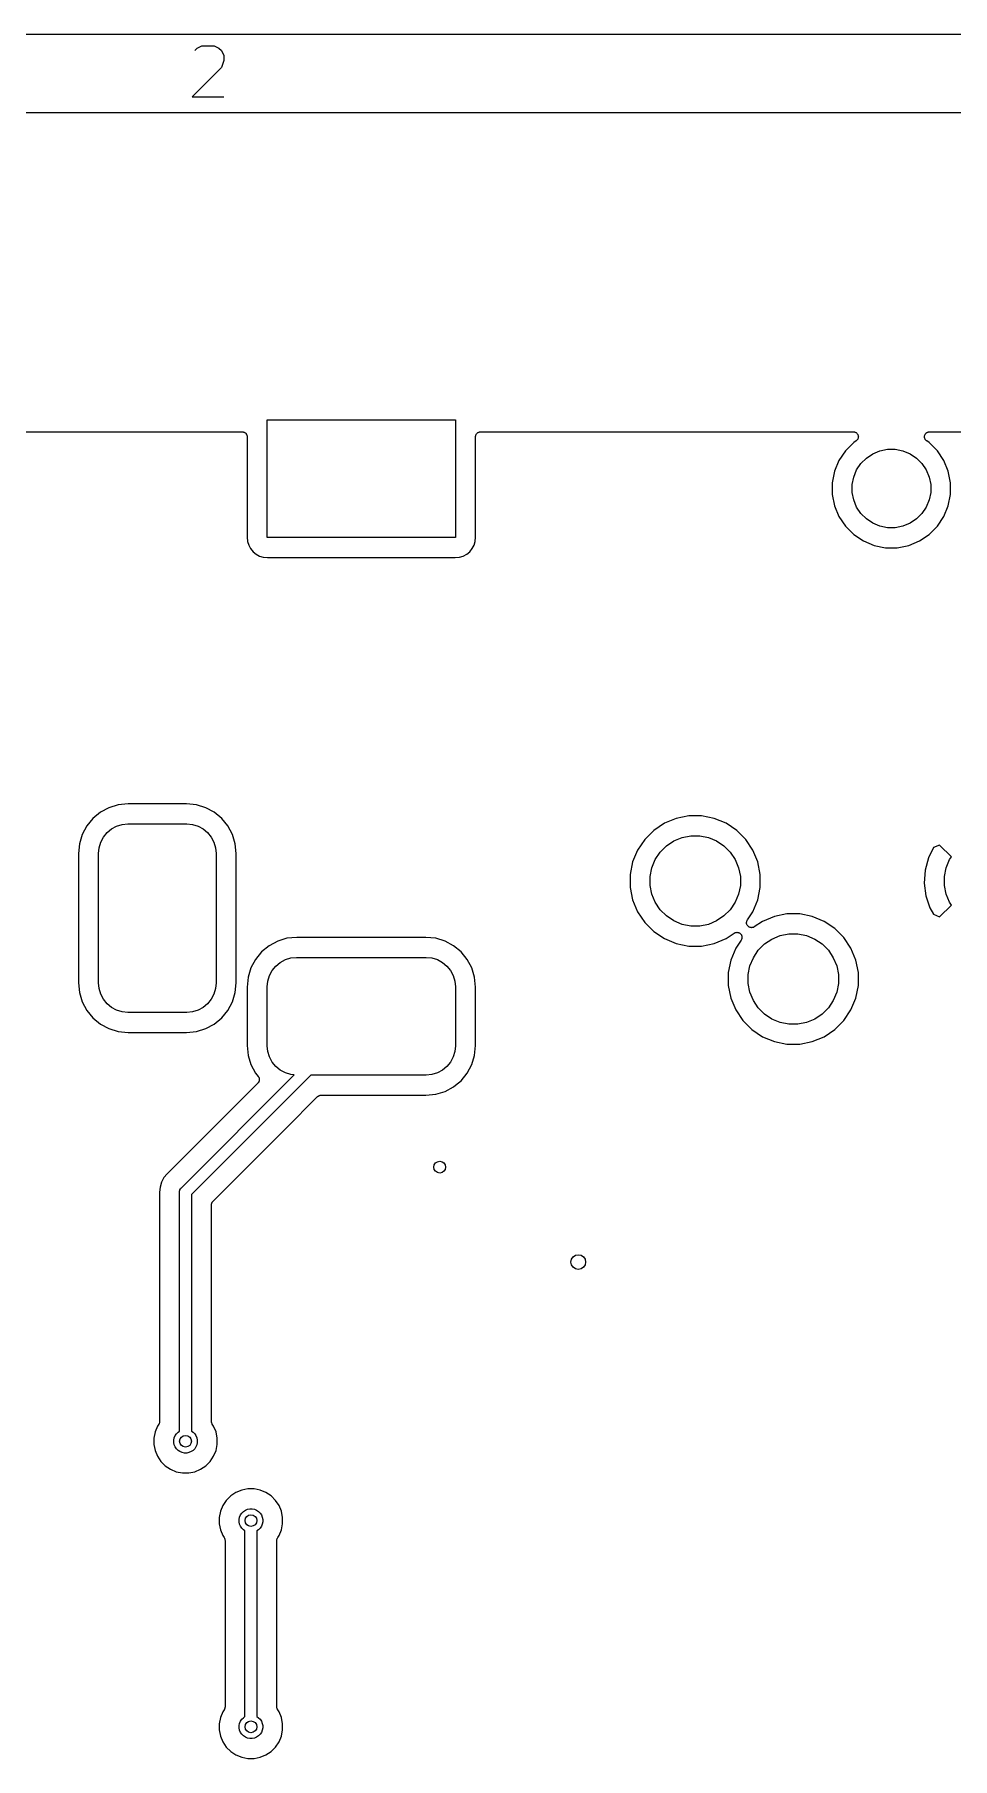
# Model space of a CAD drawing. Extents: x -66 to 211, y -177 to 13.
# Drawn here: x 5.67 to 29.07, y -30.87 to 13.06 of the extents above; entities that cross this region are included whole.
import ezdxf

# ---------------------------------------------------------------- set-up
doc = ezdxf.new("R2010")
doc.units = 0
doc.layers.add('BLACK', color=7, linetype='CONTINUOUS')

msp = doc.modelspace()

# ---------------------------------------------------------------- linework, layer by layer
at = {"layer": 'BLACK', "linetype": 'CONTINUOUS'}
for p, q in [((211.435, 13.0581), (-65.5675, 13.0581)), ((9.81698, 12.7081), (9.94079, 12.77)), ((9.94079, 12.77), (10.2503, 12.77)), ((10.2503, 12.77), (10.3741, 12.7081)), ((9.75508, 12.6462), (9.81698, 12.7081)), ((10.3741, 12.7081), (10.436, 12.6462)), ((10.436, 12.6462), (10.4979, 12.5224)), ((10.4979, 12.3986), (10.436, 12.2129)), ((10.4979, 12.5224), (10.4979, 12.3986)), ((10.436, 12.2129), (9.69317, 11.47)), ((9.69317, 11.47), (10.4979, 11.47)), ((209.435, 11.0581), (-63.5675, 11.0581)), ((11.603, 0.2399), (11.603, 3.2399)), ((11.603, 3.2399), (16.403, 3.2399)), ((16.403, 3.2399), (16.403, 0.2399)), ((3.2131, 2.93375), (10.9649, 2.93375)), ((10.9649, 2.93375), (10.9658, 2.93375)), ((10.9658, 2.93375), (10.9658, 2.93375)), ((10.9658, 2.93375), (10.9659, 2.93375)), ((10.9659, 2.93375), (10.9667, 2.93374)), ((10.9667, 2.93374), (10.9786, 2.9324)), ((10.9786, 2.9324), (10.9905, 2.93116)), ((10.9905, 2.93116), (10.9909, 2.93103)), ((10.9909, 2.93103), (10.9914, 2.93098)), ((10.9914, 2.93098), (11.0027, 2.92736)), ((11.0027, 2.92736), (11.0142, 2.92383)), ((11.0142, 2.92383), (11.0146, 2.92362)), ((11.0146, 2.92362), (11.015, 2.92348)), ((11.015, 2.92348), (11.0254, 2.91773)), ((11.0254, 2.91773), (11.036, 2.91204)), ((11.036, 2.91204), (11.0363, 2.91175)), ((11.0363, 2.91175), (11.0367, 2.91154)), ((11.0367, 2.91154), (11.0458, 2.90387)), ((11.0458, 2.90387), (11.0551, 2.89624)), ((11.0551, 2.89624), (11.0553, 2.89589)), ((11.0553, 2.89589), (11.0557, 2.89561)), ((11.0557, 2.89561), (11.0632, 2.8863)), ((11.0632, 2.8863), (11.0707, 2.87703)), ((11.0707, 2.87703), (11.0709, 2.87664)), ((11.0709, 2.87664), (11.0712, 2.87629)), ((11.0712, 2.87629), (11.0768, 2.8657)), ((11.0768, 2.8657), (11.0824, 2.85515)), ((11.0824, 2.85515), (11.0825, 2.85472)), ((11.0825, 2.85472), (11.0827, 2.85433)), ((11.0827, 2.85433), (11.0861, 2.84289)), ((11.0861, 2.84289), (11.0895, 2.83142)), ((11.0895, 2.83142), (11.0896, 2.83098)), ((11.0896, 2.83098), (11.0897, 2.83055)), ((11.0897, 2.83055), (11.0908, 2.81866)), ((11.0908, 2.81866), (11.0919, 2.80675)), ((11.0919, 2.80675), (11.0919, 0.24614)), ((16.9141, 2.80852), (16.9154, 2.82044)), ((16.9141, 2.80767), (16.9141, 2.80852)), ((16.9141, 2.80764), (16.9141, 2.80767)), ((16.9141, 2.80761), (16.9141, 2.80764)), ((16.9141, 2.80675), (16.9141, 2.80761)), ((16.9141, 0.24614), (16.9141, 2.80675)), ((16.9154, 2.82044), (16.9167, 2.83229)), ((16.9167, 2.83229), (16.9168, 2.83271)), ((16.9168, 2.83271), (16.9169, 2.83316)), ((16.9169, 2.83316), (16.9205, 2.84455)), ((16.9205, 2.84455), (16.924, 2.85597)), ((16.924, 2.85597), (16.9242, 2.85636)), ((16.9242, 2.85636), (16.9244, 2.85678)), ((16.9244, 2.85678), (16.9301, 2.86724)), ((16.9301, 2.86724), (16.9358, 2.87777)), ((16.9358, 2.87777), (16.9361, 2.87811)), ((16.9361, 2.87811), (16.9363, 2.8785)), ((16.9363, 2.8785), (16.944, 2.88764)), ((16.944, 2.88764), (16.9516, 2.89687)), ((16.9516, 2.89687), (16.9519, 2.89715)), ((16.9519, 2.89715), (16.9522, 2.89749)), ((16.9522, 2.89749), (16.9615, 2.90498)), ((16.9615, 2.90498), (16.9708, 2.91253)), ((16.9708, 2.91253), (16.9712, 2.91274)), ((16.9712, 2.91274), (16.9716, 2.91302)), ((16.9716, 2.91302), (16.9821, 2.91856)), ((16.9821, 2.91856), (16.9927, 2.92417)), ((16.9927, 2.92417), (16.9931, 2.9243)), ((16.9931, 2.9243), (16.9935, 2.9245)), ((16.9935, 2.9245), (17.005, 2.92787)), ((17.005, 2.92787), (17.0164, 2.93133)), ((17.0164, 2.93133), (17.0169, 2.93138)), ((17.0169, 2.93138), (17.0173, 2.9315)), ((17.0173, 2.9315), (17.0292, 2.93258)), ((17.0292, 2.93258), (17.0411, 2.93375)), ((17.0411, 2.93375), (26.5408, 2.93375)), ((26.5494, 2.6598), (26.3394, 2.44975)), ((26.5408, 2.93375), (26.5422, 2.93374)), ((26.5422, 2.93374), (26.5422, 2.93374)), ((26.5422, 2.93374), (26.5422, 2.93374)), ((26.5422, 2.93374), (26.5425, 2.93374)), ((26.5425, 2.93374), (26.5551, 2.93233)), ((26.6113, 2.70115), (26.5494, 2.6598)), ((26.5551, 2.93233), (26.5668, 2.93104)), ((26.5668, 2.93104), (26.567, 2.931)), ((26.567, 2.931), (26.5672, 2.93098)), ((26.5672, 2.93098), (26.579, 2.92723)), ((26.579, 2.92723), (26.5905, 2.92361)), ((26.5905, 2.92361), (26.5906, 2.92353)), ((26.5906, 2.92353), (26.5908, 2.92348)), ((26.5908, 2.92348), (26.6016, 2.91755)), ((26.6016, 2.91755), (26.6122, 2.91173)), ((26.6207, 2.70888), (26.6113, 2.70115)), ((26.6122, 2.91173), (26.6124, 2.91162)), ((26.6124, 2.91162), (26.6125, 2.91154)), ((26.6125, 2.91154), (26.6221, 2.90351)), ((26.6303, 2.71664), (26.6207, 2.70888)), ((26.6221, 2.90351), (26.6313, 2.89585)), ((26.6304, 2.71677), (26.6303, 2.71664)), ((26.6305, 2.71687), (26.6304, 2.71677)), ((26.6381, 2.72613), (26.6305, 2.71687)), ((26.6313, 2.89585), (26.6314, 2.89572)), ((26.6314, 2.89572), (26.6315, 2.89561)), ((26.6315, 2.89561), (26.6394, 2.88578)), ((26.646, 2.73574), (26.6381, 2.72613)), ((26.6394, 2.88578), (26.6468, 2.87657)), ((26.6461, 2.73588), (26.646, 2.73574)), ((26.6462, 2.73601), (26.6461, 2.73588)), ((26.6519, 2.7466), (26.6462, 2.73601)), ((26.6468, 2.87657), (26.6469, 2.87643)), ((26.6469, 2.87643), (26.647, 2.87629)), ((26.647, 2.87629), (26.6528, 2.86528)), ((26.6578, 2.75754), (26.6519, 2.7466)), ((26.6528, 2.86528), (26.6584, 2.85464)), ((26.6579, 2.7577), (26.6578, 2.75754)), ((26.658, 2.75784), (26.6579, 2.7577)), ((26.6615, 2.7693), (26.658, 2.75784)), ((26.6584, 2.85464), (26.6584, 2.85447)), ((26.6584, 2.85447), (26.6585, 2.85433)), ((26.6585, 2.85433), (26.6619, 2.84279)), ((26.6652, 2.78121), (26.6615, 2.7693)), ((26.6619, 2.84279), (26.6654, 2.83088)), ((26.6664, 2.79341), (26.6652, 2.78154)), ((26.6652, 2.78154), (26.6652, 2.78138)), ((26.6652, 2.78138), (26.6652, 2.78121)), ((26.6654, 2.83088), (26.6655, 2.83071)), ((26.6655, 2.83071), (26.6655, 2.83055)), ((26.6655, 2.83055), (26.6666, 2.81839)), ((26.6678, 2.80586), (26.6664, 2.79341)), ((26.6666, 2.81839), (26.6678, 2.8062)), ((26.6678, 2.8062), (26.6677, 2.80604)), ((26.6677, 2.80604), (26.6678, 2.80586)), ((28.3537, 2.80797), (28.355, 2.81995)), ((28.3537, 2.80781), (28.3537, 2.80797)), ((28.3537, 2.80764), (28.3537, 2.80781)), ((28.3548, 2.79544), (28.3537, 2.80764)), ((28.3559, 2.78328), (28.3548, 2.79544)), ((28.355, 2.81995), (28.3563, 2.83229)), ((28.3559, 2.78312), (28.3559, 2.78328)), ((28.3559, 2.78295), (28.3559, 2.78312)), ((28.3593, 2.77135), (28.3559, 2.78295)), ((28.3563, 2.83261), (28.3599, 2.84408)), ((28.3563, 2.83245), (28.3563, 2.83261)), ((28.3563, 2.83229), (28.3563, 2.83245)), ((28.3628, 2.75949), (28.3593, 2.77135)), ((28.3599, 2.84408), (28.3636, 2.85597)), ((28.3629, 2.75934), (28.3628, 2.75949)), ((28.3629, 2.75918), (28.3629, 2.75934)), ((28.3686, 2.74835), (28.3629, 2.75918)), ((28.3636, 2.85597), (28.3637, 2.85611)), ((28.3637, 2.85627), (28.3696, 2.86698)), ((28.3637, 2.85611), (28.3637, 2.85627)), ((28.3742, 2.73749), (28.3686, 2.74835)), ((28.3696, 2.86698), (28.3754, 2.87777)), ((28.3743, 2.73736), (28.3742, 2.73749)), ((28.3744, 2.73721), (28.3743, 2.73736)), ((28.3821, 2.72764), (28.3744, 2.73721)), ((28.3754, 2.87777), (28.3755, 2.8779)), ((28.3755, 2.8779), (28.3756, 2.87805)), ((28.3756, 2.87805), (28.3835, 2.88752)), ((28.3897, 2.71813), (28.3821, 2.72764)), ((28.3835, 2.88752), (28.3912, 2.89687)), ((28.3898, 2.71802), (28.3897, 2.71813)), ((28.3899, 2.71789), (28.3898, 2.71802)), ((28.3992, 2.71009), (28.3899, 2.71789)), ((28.3912, 2.89687), (28.3913, 2.89697)), ((28.3913, 2.89697), (28.3914, 2.8971)), ((28.3914, 2.8971), (28.401, 2.90489)), ((28.4087, 2.70215), (28.3992, 2.71009)), ((28.401, 2.90489), (28.4104, 2.91253)), ((28.4089, 2.70197), (28.4087, 2.70215)), ((28.4089, 2.70196), (28.4089, 2.70197)), ((28.4089, 2.70195), (28.4089, 2.70196)), ((28.4101, 2.70116), (28.4089, 2.70195)), ((28.472, 2.6598), (28.4101, 2.70116)), ((28.4104, 2.91253), (28.4105, 2.91261)), ((28.4105, 2.91261), (28.4107, 2.91272)), ((28.4107, 2.91272), (28.4216, 2.9185)), ((28.4216, 2.9185), (28.4323, 2.92417)), ((28.4323, 2.92417), (28.4324, 2.92422)), ((28.4324, 2.92422), (28.4326, 2.9243)), ((28.4326, 2.9243), (28.4444, 2.92782)), ((28.4444, 2.92782), (28.456, 2.93133)), ((28.456, 2.93133), (28.4562, 2.93135)), ((28.4562, 2.93135), (28.4563, 2.9314)), ((28.4563, 2.9314), (28.4686, 2.93256)), ((28.4686, 2.93256), (28.4807, 2.93375)), ((28.6821, 2.44975), (28.472, 2.6598)), ((28.4807, 2.93375), (31.5408, 2.93375)), ((26.1743, 2.20277), (26.0607, 1.92833)), ((26.3394, 2.44975), (26.1743, 2.20277)), ((26.734, 2.12592), (26.8733, 2.26521)), ((26.8733, 2.26521), (27.037, 2.37465)), ((27.037, 2.37465), (27.219, 2.45003)), ((27.219, 2.45003), (27.4122, 2.48846)), ((27.4122, 2.48846), (27.6092, 2.48846)), ((27.6092, 2.48846), (27.8024, 2.45003)), ((27.8024, 2.45003), (27.9844, 2.37465)), ((27.9844, 2.37465), (28.1482, 2.26521)), ((28.1482, 2.26521), (28.2875, 2.12592)), ((28.8471, 2.20277), (28.6821, 2.44975)), ((28.9608, 1.92833), (28.8471, 2.20277)), ((26.0607, 1.92833), (26.0027, 1.63698)), ((26.5107, 1.58695), (26.5491, 1.78015)), ((26.5491, 1.78015), (26.6245, 1.96214)), ((26.6245, 1.96214), (26.734, 2.12592)), ((28.2875, 2.12592), (28.3969, 1.96214)), ((28.3969, 1.96214), (28.4723, 1.78015)), ((28.4723, 1.78015), (28.5107, 1.58695)), ((29.0187, 1.63698), (28.9608, 1.92833)), ((26.0027, 1.63698), (26.0027, 1.33994)), ((26.0027, 1.33994), (26.0607, 1.04859)), ((26.5107, 1.38997), (26.5107, 1.58695)), ((26.5491, 1.19677), (26.5107, 1.38997)), ((28.5107, 1.38997), (28.4723, 1.19677)), ((28.5107, 1.58695), (28.5107, 1.38997)), ((28.9608, 1.04859), (29.0187, 1.33994)), ((29.0187, 1.33994), (29.0187, 1.63698)), ((26.0607, 1.04859), (26.1743, 0.77415)), ((26.6245, 1.01478), (26.5491, 1.19677)), ((26.734, 0.851), (26.6245, 1.01478)), ((28.3969, 1.01478), (28.2875, 0.851)), ((28.4723, 1.19677), (28.3969, 1.01478)), ((28.8471, 0.77415), (28.9608, 1.04859)), ((26.1743, 0.77415), (26.3394, 0.52717)), ((26.3394, 0.52717), (26.5494, 0.31712)), ((26.8733, 0.71171), (26.734, 0.851)), ((27.037, 0.60227), (26.8733, 0.71171)), ((27.219, 0.52689), (27.037, 0.60227)), ((27.4122, 0.48846), (27.219, 0.52689)), ((27.6092, 0.48846), (27.4122, 0.48846)), ((27.8024, 0.52689), (27.6092, 0.48846)), ((27.9844, 0.60227), (27.8024, 0.52689)), ((28.1482, 0.71171), (27.9844, 0.60227)), ((28.2875, 0.851), (28.1482, 0.71171)), ((28.472, 0.31712), (28.6821, 0.52717)), ((28.6821, 0.52717), (28.8471, 0.77415)), ((11.0919, 0.24614), (11.1024, 0.14031)), ((11.1024, 0.14031), (11.1314, 0.04456)), ((11.1314, 0.04456), (11.1786, -0.0437)), ((16.403, 0.2399), (11.603, 0.2399)), ((16.8274, -0.0437), (16.8746, 0.04456)), ((16.8746, 0.04456), (16.9037, 0.14031)), ((16.9037, 0.14031), (16.9141, 0.24614)), ((26.5494, 0.31712), (26.7964, 0.15209)), ((26.7964, 0.15209), (27.0709, 0.03841)), ((27.0709, 0.03841), (27.3622, -0.01954)), ((27.6592, -0.01954), (27.9506, 0.03841)), ((27.9506, 0.03841), (28.225, 0.15209)), ((28.225, 0.15209), (28.472, 0.31712)), ((11.1786, -0.0437), (11.2421, -0.12105)), ((11.2421, -0.12105), (11.3194, -0.18453)), ((11.3194, -0.18453), (11.4077, -0.2317)), ((11.4077, -0.2317), (11.5034, -0.26075)), ((11.5034, -0.26075), (11.6093, -0.27117)), ((11.6093, -0.27117), (16.3968, -0.27117)), ((16.3968, -0.27117), (16.5026, -0.26075)), ((16.5026, -0.26075), (16.5984, -0.2317)), ((16.5984, -0.2317), (16.6866, -0.18453)), ((16.6866, -0.18453), (16.764, -0.12105)), ((16.764, -0.12105), (16.8274, -0.0437)), ((27.3622, -0.01954), (27.6592, -0.01954)), ((7.80712, -6.57386), (7.57066, -6.64559)), ((8.05926, -6.54903), (7.80712, -6.57386)), ((9.54679, -6.54903), (8.05926, -6.54903)), ((9.79892, -6.57386), (9.54679, -6.54903)), ((10.0354, -6.64559), (9.79892, -6.57386)), ((7.16174, -6.91882), (7.00499, -7.10983)), ((7.35275, -6.76207), (7.16174, -6.91882)), ((7.57066, -6.64559), (7.35275, -6.76207)), ((10.2533, -6.76207), (10.0354, -6.64559)), ((10.4443, -6.91882), (10.2533, -6.76207)), ((10.6011, -7.10983), (10.4443, -6.91882)), ((22.0271, -6.91725), (21.7254, -7.04224)), ((22.3474, -6.85354), (22.0271, -6.91725)), ((22.674, -6.85354), (22.3474, -6.85354)), ((22.9943, -6.91725), (22.674, -6.85354)), ((23.2961, -7.04224), (22.9943, -6.91725)), ((6.88851, -7.32774), (6.81678, -7.5642)), ((7.00499, -7.10983), (6.88851, -7.32774)), ((7.36011, -7.52309), (7.42942, -7.39342)), ((7.42942, -7.39342), (7.52269, -7.27977)), ((7.52269, -7.27977), (7.63634, -7.1865)), ((7.63634, -7.1865), (7.76601, -7.11719)), ((7.76601, -7.11719), (7.9067, -7.07451)), ((7.9067, -7.07451), (8.05302, -7.0601)), ((8.05302, -7.0601), (9.55302, -7.0601)), ((9.55302, -7.0601), (9.69934, -7.07451)), ((9.69934, -7.07451), (9.84003, -7.11719)), ((9.84003, -7.11719), (9.9697, -7.1865)), ((9.9697, -7.1865), (10.0833, -7.27977)), ((10.0833, -7.27977), (10.1766, -7.39342)), ((10.1766, -7.39342), (10.2459, -7.52309)), ((10.7175, -7.32774), (10.6011, -7.10983)), ((10.7893, -7.5642), (10.7175, -7.32774)), ((21.2229, -7.45463), (21.0414, -7.72618)), ((21.4538, -7.22369), (21.2229, -7.45463)), ((21.7254, -7.04224), (21.4538, -7.22369)), ((21.966, -7.49242), (22.1753, -7.40573)), ((22.1753, -7.40573), (22.3975, -7.36154)), ((22.3975, -7.36154), (22.624, -7.36154)), ((22.624, -7.36154), (22.8462, -7.40573)), ((22.8462, -7.40573), (23.0554, -7.49242)), ((23.5676, -7.22368), (23.2961, -7.04224)), ((23.7029, -7.35892), (23.5676, -7.22368)), ((23.7029, -7.35899), (23.7029, -7.35892)), ((23.7986, -7.45463), (23.7029, -7.35899)), ((23.98, -7.72618), (23.7986, -7.45463)), ((6.81678, -7.5642), (6.79195, -7.81633)), ((6.79195, -7.81633), (6.79195, -11.1039)), ((7.30302, -7.8101), (7.31743, -7.66378)), ((7.30302, -11.1101), (7.30302, -7.8101)), ((7.31743, -7.66378), (7.36011, -7.52309)), ((10.2459, -7.52309), (10.2886, -7.66378)), ((10.2886, -7.66378), (10.303, -7.8101)), ((10.303, -7.8101), (10.303, -11.1101)), ((10.8141, -7.81634), (10.7893, -7.5642)), ((10.8141, -11.1039), (10.8141, -7.81634)), ((21.0414, -7.72618), (20.9164, -8.02792)), ((21.4916, -7.96681), (21.6175, -7.77846)), ((21.6175, -7.77846), (21.7776, -7.61828)), ((21.7776, -7.61828), (21.966, -7.49242)), ((23.0554, -7.49242), (23.2438, -7.61828)), ((23.2438, -7.61828), (23.404, -7.77846)), ((23.404, -7.77846), (23.5298, -7.96681)), ((24.105, -8.02792), (23.98, -7.72618)), ((28.5811, -7.66213), (28.4521, -7.92292)), ((28.7382, -7.5982), (28.5811, -7.66213)), ((29.0377, -7.89777), (28.7382, -7.5982)), ((28.9916, -7.96681), (29.0377, -7.89777)), ((20.9164, -8.02792), (20.8527, -8.34824)), ((21.3607, -8.39827), (21.4049, -8.1761)), ((21.4049, -8.1761), (21.4916, -7.96681)), ((23.5298, -7.96681), (23.6165, -8.1761)), ((23.6165, -8.1761), (23.6607, -8.39827)), ((24.1687, -8.34824), (24.105, -8.02792)), ((28.3673, -8.23829), (28.3455, -8.56417)), ((28.4521, -7.92292), (28.3673, -8.23829)), ((28.8607, -8.39827), (28.9049, -8.1761)), ((28.9049, -8.1761), (28.9916, -7.96681)), ((20.8527, -8.34824), (20.8527, -8.67484)), ((20.8527, -8.67484), (20.9164, -8.99516)), ((21.3607, -8.62481), (21.3607, -8.39827)), ((21.4049, -8.84698), (21.3607, -8.62481)), ((23.6607, -8.62481), (23.6165, -8.84698)), ((23.6607, -8.39827), (23.6607, -8.62481)), ((24.105, -8.99516), (24.1687, -8.67484)), ((24.1687, -8.67484), (24.1687, -8.34824)), ((28.3455, -8.56417), (28.3878, -8.88802)), ((28.8607, -8.62481), (28.8607, -8.39827)), ((28.9049, -8.84698), (28.8607, -8.62481)), ((20.9164, -8.99516), (21.0414, -9.2969)), ((21.4916, -9.05627), (21.4049, -8.84698)), ((21.6175, -9.24462), (21.4916, -9.05627)), ((23.5298, -9.05627), (23.404, -9.24462)), ((23.6165, -8.84698), (23.5298, -9.05627)), ((23.98, -9.2969), (24.105, -8.99516)), ((28.3878, -8.88802), (28.4931, -9.19932)), ((28.4931, -9.19932), (28.579, -9.36009)), ((28.7382, -9.42488), (29.0377, -9.12531)), ((28.9916, -9.05627), (28.9049, -8.84698)), ((29.0377, -9.12531), (28.9916, -9.05627)), ((21.0414, -9.2969), (21.2229, -9.56845)), ((21.2229, -9.56845), (21.4538, -9.79939)), ((21.7776, -9.4048), (21.6175, -9.24462)), ((21.966, -9.53066), (21.7776, -9.4048)), ((22.1753, -9.61735), (21.966, -9.53066)), ((22.3975, -9.66154), (22.1753, -9.61735)), ((22.624, -9.66154), (22.3975, -9.66154)), ((22.8462, -9.61735), (22.624, -9.66154)), ((23.0554, -9.53066), (22.8462, -9.61735)), ((23.2438, -9.4048), (23.0554, -9.53066)), ((23.404, -9.24462), (23.2438, -9.4048)), ((23.8193, -9.57541), (23.8206, -9.56306)), ((23.8193, -9.57552), (23.8193, -9.57541)), ((23.8193, -9.57563), (23.8193, -9.57552)), ((23.8204, -9.58767), (23.8193, -9.57563)), ((23.8216, -9.60009), (23.8204, -9.58767)), ((23.8206, -9.56306), (23.8218, -9.55097)), ((23.8216, -9.6002), (23.8216, -9.60009)), ((23.8217, -9.60031), (23.8216, -9.6002)), ((23.8251, -9.61184), (23.8217, -9.60031)), ((23.8218, -9.55075), (23.8255, -9.5388)), ((23.8218, -9.55087), (23.8218, -9.55075)), ((23.8218, -9.55097), (23.8218, -9.55087)), ((23.8287, -9.62385), (23.8251, -9.61184)), ((23.8255, -9.5388), (23.829, -9.52726)), ((23.8287, -9.62395), (23.8287, -9.62385)), ((23.8288, -9.62405), (23.8287, -9.62395)), ((23.8346, -9.63506), (23.8288, -9.62405)), ((23.829, -9.52726), (23.8291, -9.52716)), ((23.8291, -9.52706), (23.835, -9.51612)), ((23.8291, -9.52716), (23.8291, -9.52706)), ((23.8402, -9.64578), (23.8346, -9.63506)), ((23.835, -9.51612), (23.8407, -9.50541)), ((23.8403, -9.64587), (23.8402, -9.64578)), ((23.8403, -9.64597), (23.8403, -9.64587)), ((23.8483, -9.65574), (23.8403, -9.64597)), ((23.8407, -9.50541), (23.98, -9.2969)), ((23.8558, -9.66506), (23.8483, -9.65574)), ((23.8559, -9.66513), (23.8558, -9.66506)), ((24.2254, -9.54224), (24.0169, -9.68156)), ((24.5271, -9.41725), (24.2254, -9.54224)), ((24.8474, -9.35354), (24.5271, -9.41725)), ((25.174, -9.35354), (24.8474, -9.35354)), ((25.4943, -9.41725), (25.174, -9.35354)), ((25.7961, -9.54224), (25.4943, -9.41725)), ((26.0676, -9.72368), (25.7961, -9.54224)), ((28.579, -9.36009), (28.7382, -9.42488)), ((11.8707, -10.0456), (11.6527, -10.1621)), ((12.1071, -9.97386), (11.8707, -10.0456)), ((12.3593, -9.94903), (12.1071, -9.97386)), ((15.6468, -9.94903), (12.3593, -9.94903)), ((15.8989, -9.97386), (15.6468, -9.94903)), ((16.1354, -10.0456), (15.8989, -9.97386)), ((16.3533, -10.1621), (16.1354, -10.0456)), ((21.4538, -9.79939), (21.7254, -9.98084)), ((21.7254, -9.98084), (22.0271, -10.1058)), ((22.9943, -10.1058), (23.2961, -9.98084)), ((23.2961, -9.98084), (23.5046, -9.84152)), ((23.5046, -9.84152), (23.5061, -9.84054)), ((23.5061, -9.84054), (23.5173, -9.83474)), ((23.5173, -9.83474), (23.5279, -9.82924)), ((23.5279, -9.82924), (23.528, -9.82921)), ((23.528, -9.82921), (23.5281, -9.82916)), ((23.5281, -9.82916), (23.54, -9.82571)), ((23.54, -9.82571), (23.5517, -9.8223)), ((23.6807, -10.0177), (23.5414, -10.2262)), ((23.5517, -9.8223), (23.5518, -9.82229)), ((23.5518, -9.82229), (23.5519, -9.82226)), ((23.5519, -9.82226), (23.5643, -9.82119)), ((23.5643, -9.82119), (23.5764, -9.82012)), ((23.5764, -9.82012), (23.5765, -9.82013)), ((23.5765, -9.82013), (23.5766, -9.82012)), ((23.5766, -9.82012), (23.589, -9.82148)), ((23.589, -9.82148), (23.601, -9.82278)), ((23.601, -9.82278), (23.6011, -9.82281)), ((23.6011, -9.82281), (23.6012, -9.82282)), ((23.6012, -9.82282), (23.613, -9.82653)), ((23.613, -9.82653), (23.6247, -9.83017)), ((23.6247, -9.83017), (23.6248, -9.83022)), ((23.6248, -9.83022), (23.6249, -9.83025)), ((23.6249, -9.83025), (23.6357, -9.8362)), ((23.6357, -9.8362), (23.6464, -9.84201)), ((23.6464, -9.84201), (23.6465, -9.84208)), ((23.6465, -9.84208), (23.6466, -9.84214)), ((23.6466, -9.84214), (23.656, -9.84996)), ((23.656, -9.84996), (23.6655, -9.85786)), ((23.6655, -9.85786), (23.6656, -9.85795)), ((23.6656, -9.85795), (23.6656, -9.85802)), ((23.6656, -9.85802), (23.6731, -9.8673)), ((23.6731, -9.8673), (23.6811, -9.87711)), ((23.6866, -10.0067), (23.6807, -10.0177)), ((23.6811, -9.87711), (23.6812, -9.87721)), ((23.6812, -9.87721), (23.6812, -9.8773)), ((23.6812, -9.8773), (23.6869, -9.88802)), ((23.6923, -9.99602), (23.6866, -10.0067)), ((23.6869, -9.88802), (23.6927, -9.89903)), ((23.6924, -9.99592), (23.6923, -9.99602)), ((23.696, -9.98397), (23.6924, -9.99582)), ((23.6924, -9.99582), (23.6924, -9.99592)), ((23.6927, -9.89903), (23.6927, -9.89913)), ((23.6927, -9.89913), (23.6928, -9.89923)), ((23.6928, -9.89923), (23.6963, -9.91102)), ((23.6996, -9.97233), (23.696, -9.98397)), ((23.6963, -9.91102), (23.6998, -9.92277)), ((23.6997, -9.97211), (23.6996, -9.97221)), ((23.6996, -9.97221), (23.6996, -9.97233)), ((23.7009, -9.95991), (23.6997, -9.97211)), ((23.6998, -9.92277), (23.6998, -9.92288)), ((23.6998, -9.92288), (23.6998, -9.92299)), ((23.6998, -9.92299), (23.701, -9.93541)), ((23.7021, -9.94767), (23.7009, -9.95991)), ((23.701, -9.93541), (23.7021, -9.94745)), ((23.7021, -9.94745), (23.7021, -9.94756)), ((23.7021, -9.94756), (23.7021, -9.94767)), ((23.8559, -9.66522), (23.8559, -9.66513)), ((23.8655, -9.67312), (23.8559, -9.66522)), ((23.8748, -9.68094), (23.8655, -9.67312)), ((23.8749, -9.68099), (23.8748, -9.68094)), ((23.875, -9.68107), (23.8749, -9.68099)), ((23.8857, -9.68688), (23.875, -9.68107)), ((23.8966, -9.69282), (23.8857, -9.68688)), ((23.8967, -9.69286), (23.8966, -9.69282)), ((23.8968, -9.69291), (23.8967, -9.69286)), ((23.9084, -9.69655), (23.8968, -9.69291)), ((23.9202, -9.70026), (23.9084, -9.69655)), ((23.9203, -9.70027), (23.9202, -9.70026)), ((23.9204, -9.7003), (23.9203, -9.70027)), ((23.9325, -9.7016), (23.9204, -9.7003)), ((23.9449, -9.70296), (23.9325, -9.7016)), ((23.945, -9.70295), (23.9449, -9.70296)), ((23.9451, -9.70296), (23.945, -9.70295)), ((23.9571, -9.70189), (23.9451, -9.70296)), ((23.9695, -9.70082), (23.9571, -9.70189)), ((23.9697, -9.70079), (23.9695, -9.70082)), ((23.9698, -9.70078), (23.9697, -9.70079)), ((23.9814, -9.69737), (23.9698, -9.70078)), ((23.9934, -9.69392), (23.9814, -9.69737)), ((23.9935, -9.69387), (23.9934, -9.69392)), ((23.9936, -9.69384), (23.9935, -9.69387)), ((24.0042, -9.68834), (23.9936, -9.69384)), ((24.0154, -9.68254), (24.0042, -9.68834)), ((24.0169, -9.68156), (24.0154, -9.68254)), ((24.2776, -10.1183), (24.466, -9.99242)), ((24.466, -9.99242), (24.6753, -9.90573)), ((24.6753, -9.90573), (24.8975, -9.86154)), ((24.8975, -9.86154), (25.124, -9.86154)), ((25.124, -9.86154), (25.3462, -9.90573)), ((25.3462, -9.90573), (25.5554, -9.99242)), ((25.5554, -9.99242), (25.7438, -10.1183)), ((26.1876, -9.84369), (26.0676, -9.72368)), ((26.2986, -9.95463), (26.1876, -9.84369)), ((26.48, -10.2262), (26.2986, -9.95463)), ((11.305, -10.5098), (11.1885, -10.7277)), ((11.4617, -10.3188), (11.305, -10.5098)), ((11.6527, -10.1621), (11.4617, -10.3188)), ((11.9363, -10.5865), (12.066, -10.5172)), ((12.066, -10.5172), (12.2067, -10.4745)), ((12.2067, -10.4745), (12.353, -10.4601)), ((12.353, -10.4601), (15.653, -10.4601)), ((15.653, -10.4601), (15.7993, -10.4745)), ((15.7993, -10.4745), (15.94, -10.5172)), ((15.94, -10.5172), (16.0697, -10.5865)), ((16.5443, -10.3188), (16.3533, -10.1621)), ((16.7011, -10.5098), (16.5443, -10.3188)), ((16.8175, -10.7277), (16.7011, -10.5098)), ((22.0271, -10.1058), (22.3474, -10.1695)), ((22.3474, -10.1695), (22.674, -10.1695)), ((22.674, -10.1695), (22.9943, -10.1058)), ((23.4164, -10.5279), (23.3527, -10.8482)), ((23.5414, -10.2262), (23.4164, -10.5279)), ((23.9049, -10.6761), (23.9916, -10.4668)), ((23.9916, -10.4668), (24.1175, -10.2785)), ((24.1175, -10.2785), (24.2776, -10.1183)), ((25.7438, -10.1183), (25.904, -10.2785)), ((25.904, -10.2785), (26.0298, -10.4668)), ((26.0298, -10.4668), (26.1165, -10.6761)), ((26.605, -10.5279), (26.48, -10.2262)), ((26.6687, -10.8482), (26.605, -10.5279)), ((11.1168, -10.9642), (11.0919, -11.2163)), ((11.1885, -10.7277), (11.1168, -10.9642)), ((11.6174, -11.0638), (11.6601, -10.9231)), ((11.6601, -10.9231), (11.7294, -10.7934)), ((11.7294, -10.7934), (11.8227, -10.6798)), ((11.8227, -10.6798), (11.9363, -10.5865)), ((16.0697, -10.5865), (16.1834, -10.6798)), ((16.1834, -10.6798), (16.2766, -10.7934)), ((16.2766, -10.7934), (16.3459, -10.9231)), ((16.3459, -10.9231), (16.3886, -11.0638)), ((16.8893, -10.9642), (16.8175, -10.7277)), ((16.9141, -11.2163), (16.8893, -10.9642)), ((23.3527, -10.8482), (23.3527, -11.1748)), ((23.8607, -10.8983), (23.9049, -10.6761)), ((23.8607, -11.1248), (23.8607, -10.8983)), ((26.1165, -10.6761), (26.1607, -10.8983)), ((26.1607, -10.8983), (26.1607, -11.1248)), ((26.6687, -11.1748), (26.6687, -10.8482)), ((6.79195, -11.1039), (6.81678, -11.356)), ((6.81678, -11.356), (6.88851, -11.5925)), ((7.31743, -11.2564), (7.30302, -11.1101)), ((7.36011, -11.3971), (7.31743, -11.2564)), ((7.42942, -11.5268), (7.36011, -11.3971)), ((10.2459, -11.3971), (10.1766, -11.5268)), ((10.2886, -11.2564), (10.2459, -11.3971)), ((10.303, -11.1101), (10.2886, -11.2564)), ((10.7175, -11.5925), (10.7893, -11.356)), ((10.7893, -11.356), (10.8141, -11.1039)), ((11.0919, -11.2163), (11.0919, -12.7039)), ((11.603, -11.2101), (11.6174, -11.0638)), ((11.603, -12.7101), (11.603, -11.2101)), ((16.3886, -11.0638), (16.403, -11.2101)), ((16.403, -11.2101), (16.403, -12.7101)), ((16.9141, -12.7039), (16.9141, -11.2163)), ((23.3527, -11.1748), (23.4164, -11.4952)), ((23.9049, -11.347), (23.8607, -11.1248)), ((23.9916, -11.5563), (23.9049, -11.347)), ((26.1165, -11.347), (26.0298, -11.5563)), ((26.1607, -11.1248), (26.1165, -11.347)), ((26.605, -11.4952), (26.6687, -11.1748)), ((6.88851, -11.5925), (7.00499, -11.8104)), ((7.00499, -11.8104), (7.16174, -12.0014)), ((7.52269, -11.6404), (7.42942, -11.5268)), ((7.63634, -11.7337), (7.52269, -11.6404)), ((7.76601, -11.803), (7.63634, -11.7337)), ((7.9067, -11.8457), (7.76601, -11.803)), ((8.05302, -11.8601), (7.9067, -11.8457)), ((9.55302, -11.8601), (8.05302, -11.8601)), ((9.69934, -11.8457), (9.55302, -11.8601)), ((9.84003, -11.803), (9.69934, -11.8457)), ((9.9697, -11.7337), (9.84003, -11.803)), ((10.0833, -11.6404), (9.9697, -11.7337)), ((10.1766, -11.5268), (10.0833, -11.6404)), ((10.4443, -12.0014), (10.6011, -11.8104)), ((10.6011, -11.8104), (10.7175, -11.5925)), ((23.4164, -11.4952), (23.5414, -11.7969)), ((23.5414, -11.7969), (23.7229, -12.0684)), ((24.1175, -11.7446), (23.9916, -11.5563)), ((24.2776, -11.9048), (24.1175, -11.7446)), ((25.904, -11.7446), (25.7438, -11.9048)), ((26.0298, -11.5563), (25.904, -11.7446)), ((26.2986, -12.0685), (26.48, -11.7969)), ((26.48, -11.7969), (26.605, -11.4952)), ((7.16174, -12.0014), (7.35275, -12.1581)), ((7.35275, -12.1581), (7.57066, -12.2746)), ((7.57066, -12.2746), (7.80712, -12.3463)), ((9.79892, -12.3463), (10.0354, -12.2746)), ((10.0354, -12.2746), (10.2533, -12.1581)), ((10.2533, -12.1581), (10.4443, -12.0014)), ((23.7229, -12.0684), (23.9538, -12.2994)), ((23.9538, -12.2994), (24.2254, -12.4808)), ((24.466, -12.0307), (24.2776, -11.9048)), ((24.6753, -12.1173), (24.466, -12.0307)), ((24.8975, -12.1615), (24.6753, -12.1173)), ((25.124, -12.1615), (24.8975, -12.1615)), ((25.3462, -12.1173), (25.124, -12.1615)), ((25.5554, -12.0307), (25.3462, -12.1173)), ((25.7438, -11.9048), (25.5554, -12.0307)), ((25.7961, -12.4808), (26.0676, -12.2994)), ((26.0676, -12.2994), (26.2986, -12.0685)), ((7.80712, -12.3463), (8.05926, -12.3712)), ((8.05926, -12.3712), (9.54679, -12.3712)), ((9.54679, -12.3712), (9.79892, -12.3463)), ((11.0919, -12.7039), (11.1168, -12.956)), ((11.6174, -12.8564), (11.603, -12.7101)), ((16.403, -12.7101), (16.3886, -12.8564)), ((16.8893, -12.956), (16.9141, -12.7039)), ((24.2254, -12.4808), (24.5271, -12.6058)), ((24.5271, -12.6058), (24.8474, -12.6695)), ((24.8474, -12.6695), (25.174, -12.6695)), ((25.174, -12.6695), (25.4943, -12.6058)), ((25.4943, -12.6058), (25.7961, -12.4808)), ((11.1168, -12.956), (11.1885, -13.1925)), ((11.6601, -12.9971), (11.6174, -12.8564)), ((11.7294, -13.1268), (11.6601, -12.9971)), ((11.8227, -13.2404), (11.7294, -13.1268)), ((16.2766, -13.1268), (16.1834, -13.2404)), ((16.3459, -12.9971), (16.2766, -13.1268)), ((16.3886, -12.8564), (16.3459, -12.9971)), ((16.8175, -13.1925), (16.8893, -12.956)), ((9.41998, -16.3276), (12.2934, -13.4542)), ((12.7185, -13.4601), (9.67486, -16.5038)), ((11.1885, -13.1925), (11.305, -13.4104)), ((11.305, -13.4104), (11.3734, -13.4938)), ((11.3734, -13.4938), (11.3745, -13.4951)), ((11.3745, -13.4951), (11.3777, -13.5)), ((11.3777, -13.5), (11.3813, -13.5044)), ((11.3813, -13.5044), (11.3844, -13.5103)), ((11.3844, -13.5103), (11.388, -13.5159)), ((11.388, -13.5159), (11.3902, -13.5213)), ((11.3902, -13.5213), (11.3928, -13.5263)), ((11.3942, -13.6176), (11.3925, -13.6231)), ((11.3928, -13.5263), (11.3947, -13.5327)), ((11.3964, -13.6124), (11.3942, -13.6176)), ((11.3947, -13.5327), (11.3972, -13.5389)), ((11.3978, -13.6058), (11.3964, -13.6124)), ((11.3972, -13.5389), (11.3983, -13.5446)), ((11.3997, -13.5994), (11.3978, -13.6058)), ((11.3983, -13.5446), (11.3999, -13.5501)), ((11.4003, -13.5937), (11.3997, -13.5994)), ((11.3999, -13.5501), (11.4005, -13.5567)), ((11.4015, -13.5881), (11.4003, -13.5937)), ((11.4005, -13.5567), (11.4018, -13.5633)), ((11.4016, -13.5814), (11.4015, -13.5881)), ((11.4022, -13.5748), (11.4016, -13.5814)), ((11.4018, -13.5633), (11.4017, -13.569)), ((11.4017, -13.569), (11.4022, -13.5748)), ((11.9363, -13.3337), (11.8227, -13.2404)), ((12.066, -13.403), (11.9363, -13.3337)), ((12.2067, -13.4457), (12.066, -13.403)), ((12.2934, -13.4542), (12.2067, -13.4457)), ((15.653, -13.4601), (12.7185, -13.4601)), ((15.7993, -13.4457), (15.653, -13.4601)), ((15.94, -13.403), (15.7993, -13.4457)), ((16.0697, -13.3337), (15.94, -13.403)), ((16.1834, -13.2404), (16.0697, -13.3337)), ((16.4483, -13.6802), (16.5443, -13.6014)), ((16.5443, -13.6014), (16.7011, -13.4104)), ((16.7011, -13.4104), (16.8175, -13.1925)), ((11.365, -13.6641), (9.08284, -15.9463)), ((11.3687, -13.6597), (11.365, -13.6641)), ((11.3728, -13.6557), (11.3687, -13.6597)), ((11.3765, -13.6501), (11.3728, -13.6557)), ((11.3808, -13.645), (11.3765, -13.6501)), ((11.3835, -13.6399), (11.3808, -13.645)), ((11.3867, -13.6352), (11.3835, -13.6399)), ((11.3893, -13.629), (11.3867, -13.6352)), ((11.3925, -13.6231), (11.3893, -13.629)), ((12.061, -14.836), (12.8887, -14.0084)), ((12.8887, -14.0084), (12.889, -14.0081)), ((12.889, -14.008), (12.89, -14.0071)), ((12.889, -14.0081), (12.889, -14.008)), ((12.889, -14.0081), (12.889, -14.0081)), ((12.89, -14.0071), (12.8992, -13.9998)), ((12.8992, -13.9998), (12.9082, -13.9924)), ((12.9082, -13.9924), (12.9088, -13.9921)), ((12.9088, -13.9921), (12.9093, -13.9917)), ((12.9093, -13.9917), (12.9198, -13.9862)), ((12.9198, -13.9862), (12.9301, -13.9808)), ((12.9301, -13.9808), (12.9307, -13.9806)), ((12.9307, -13.9806), (12.9313, -13.9803)), ((12.9313, -13.9803), (12.9426, -13.977)), ((12.9426, -13.977), (12.9538, -13.9736)), ((12.9538, -13.9736), (12.9545, -13.9735)), ((12.9545, -13.9735), (12.9551, -13.9733)), ((12.9551, -13.9733), (12.9668, -13.9723)), ((12.9668, -13.9723), (12.9785, -13.9712)), ((12.9785, -13.9712), (15.6468, -13.9712)), ((15.6468, -13.9712), (15.8989, -13.9463)), ((15.8989, -13.9463), (16.1354, -13.8746)), ((16.1354, -13.8746), (16.3533, -13.7581)), ((16.3533, -13.7581), (16.4483, -13.6802)), ((11.0447, -15.8524), (12.061, -14.836)), ((8.90938, -16.1867), (8.87162, -16.3112)), ((8.9707, -16.072), (8.90938, -16.1867)), ((9.05323, -15.9714), (8.9707, -16.072)), ((9.0736, -15.9547), (9.05323, -15.9714)), ((9.07739, -15.9509), (9.0736, -15.9547)), ((9.08157, -15.9476), (9.07739, -15.9509)), ((9.08284, -15.9463), (9.08157, -15.9476)), ((10.2201, -16.677), (11.0447, -15.8524)), ((11.0447, -15.8524), (11.0447, -15.8524)), ((8.87162, -16.3112), (8.85887, -16.4407)), ((8.85887, -16.4407), (8.86145, -16.4669)), ((8.86145, -16.4669), (8.86161, -16.4687)), ((8.86161, -16.4687), (8.86154, -16.474)), ((8.86154, -16.474), (8.86206, -16.4793)), ((8.86206, -16.4793), (8.86206, -22.2844)), ((9.36932, -16.4407), (9.37043, -16.4295)), ((9.37006, -16.4481), (9.36932, -16.4407)), ((9.37006, -22.5299), (9.37006, -16.4481)), ((9.37043, -16.4295), (9.37227, -16.4108)), ((9.37227, -16.4108), (9.37589, -16.3988)), ((9.37589, -16.3988), (9.38098, -16.3821)), ((9.38098, -16.3821), (9.39513, -16.3556)), ((9.39513, -16.3556), (9.4094, -16.3382)), ((9.4094, -16.3382), (9.40941, -16.3382)), ((9.40941, -16.3382), (9.41418, -16.3324)), ((9.41418, -16.3324), (9.41998, -16.3276)), ((9.67486, -16.5038), (9.67486, -22.5299)), ((10.2051, -16.6951), (10.2126, -16.6861)), ((10.2126, -16.6861), (10.2201, -16.677)), ((10.1829, -16.765), (10.1842, -16.7534)), ((10.1829, -16.7663), (10.1829, -16.765)), ((10.1829, -16.7664), (10.1829, -16.7663)), ((10.1829, -16.7664), (10.1829, -16.7664)), ((10.1829, -16.7668), (10.1829, -16.7664)), ((10.1829, -22.2844), (10.1829, -16.7668)), ((10.1842, -16.7534), (10.1854, -16.7417)), ((10.1854, -16.7417), (10.1856, -16.7411)), ((10.1856, -16.7404), (10.1892, -16.7292)), ((10.1856, -16.7411), (10.1856, -16.7404)), ((10.1892, -16.7292), (10.1926, -16.718)), ((10.1926, -16.718), (10.1929, -16.7174)), ((10.1929, -16.7174), (10.1931, -16.7168)), ((10.1931, -16.7168), (10.1988, -16.7065)), ((10.1988, -16.7065), (10.2043, -16.6962)), ((10.2043, -16.6962), (10.2047, -16.6956)), ((10.2047, -16.6956), (10.2051, -16.6951)), ((8.84066, -22.3549), (8.80642, -22.4062)), ((8.84617, -22.3446), (8.84066, -22.3549)), ((8.85179, -22.3344), (8.84617, -22.3446)), ((8.85201, -22.3337), (8.85179, -22.3344)), ((8.85235, -22.3331), (8.85201, -22.3337)), ((8.85574, -22.3219), (8.85235, -22.3331)), ((8.85928, -22.3108), (8.85574, -22.3219)), ((8.85937, -22.31), (8.85928, -22.3108)), ((8.85958, -22.3093), (8.85937, -22.31)), ((8.86074, -22.2978), (8.85958, -22.3093)), ((8.86205, -22.2861), (8.86074, -22.2978)), ((8.86206, -22.2847), (8.86205, -22.2861)), ((8.86206, -22.2844), (8.86206, -22.2847)), ((8.86206, -22.2847), (8.86206, -22.2847)), ((8.86206, -22.2847), (8.86206, -22.2847)), ((10.184, -22.296), (10.1829, -22.2844)), ((10.185, -22.3076), (10.184, -22.296)), ((10.1852, -22.3083), (10.185, -22.3076)), ((10.1853, -22.309), (10.1852, -22.3083)), ((10.1886, -22.3202), (10.1853, -22.309)), ((10.1919, -22.3314), (10.1886, -22.3202)), ((10.1922, -22.3321), (10.1919, -22.3314)), ((10.1924, -22.3327), (10.1922, -22.3321)), ((10.1979, -22.343), (10.1924, -22.3327)), ((10.2033, -22.3534), (10.1979, -22.343)), ((10.2041, -22.3546), (10.2033, -22.3534)), ((10.2043, -22.3549), (10.2041, -22.3546)), ((10.2041, -22.3546), (10.2041, -22.3546)), ((10.2041, -22.3546), (10.2041, -22.3546)), ((10.2385, -22.4061), (10.2043, -22.3549)), ((8.74551, -22.5532), (8.71446, -22.7093)), ((8.71446, -22.7093), (8.71446, -22.8685)), ((8.80642, -22.4062), (8.74551, -22.5532)), ((9.22246, -22.7593), (9.23399, -22.7014)), ((9.22246, -22.8184), (9.22246, -22.7593)), ((9.23399, -22.8764), (9.22246, -22.8184)), ((9.23399, -22.7014), (9.2566, -22.6468)), ((9.2566, -22.6468), (9.28943, -22.5976)), ((9.28943, -22.5976), (9.33122, -22.5559)), ((9.33122, -22.5559), (9.37006, -22.5299)), ((9.67486, -22.5299), (9.7137, -22.5559)), ((9.7137, -22.5559), (9.75549, -22.5976)), ((9.75549, -22.5976), (9.78832, -22.6468)), ((9.78832, -22.6468), (9.81093, -22.7014)), ((9.81093, -22.7014), (9.82246, -22.7593)), ((9.82246, -22.8184), (9.81093, -22.8764)), ((9.82246, -22.7593), (9.82246, -22.8184)), ((10.2994, -22.5532), (10.2385, -22.4061)), ((10.3305, -22.7093), (10.2994, -22.5532)), ((10.3305, -22.8685), (10.3305, -22.7093)), ((8.71446, -22.8685), (8.74551, -23.0246)), ((8.74551, -23.0246), (8.80642, -23.1716)), ((8.80642, -23.1716), (8.89484, -23.3039)), ((9.2566, -22.931), (9.23399, -22.8764)), ((9.28943, -22.9801), (9.2566, -22.931)), ((9.33122, -23.0219), (9.28943, -22.9801)), ((9.38036, -23.0547), (9.33122, -23.0219)), ((9.43495, -23.0774), (9.38036, -23.0547)), ((9.49291, -23.0889), (9.43495, -23.0774)), ((9.55201, -23.0889), (9.49291, -23.0889)), ((9.60997, -23.0774), (9.55201, -23.0889)), ((9.66456, -23.0547), (9.60997, -23.0774)), ((9.7137, -23.0219), (9.66456, -23.0547)), ((9.75549, -22.9801), (9.7137, -23.0219)), ((9.78832, -22.931), (9.75549, -22.9801)), ((9.81093, -22.8764), (9.78832, -22.931)), ((10.1501, -23.304), (10.2385, -23.1716)), ((10.2385, -23.1716), (10.2994, -23.0246)), ((10.2994, -23.0246), (10.3305, -22.8685)), ((8.89484, -23.3039), (9.00739, -23.4165)), ((9.00739, -23.4165), (9.13973, -23.5049)), ((9.13973, -23.5049), (9.28678, -23.5658)), ((9.28678, -23.5658), (9.44288, -23.5969)), ((9.44288, -23.5969), (9.60204, -23.5969)), ((9.60204, -23.5969), (9.75815, -23.5658)), ((9.75815, -23.5658), (9.90519, -23.5049)), ((9.90519, -23.5049), (10.0375, -23.4165)), ((10.0375, -23.4165), (10.1501, -23.304)), ((10.806, -24.0947), (10.6736, -24.1831)), ((10.953, -24.0338), (10.806, -24.0947)), ((11.1091, -24.0027), (10.953, -24.0338)), ((11.2683, -24.0027), (11.1091, -24.0027)), ((11.4244, -24.0338), (11.2683, -24.0027)), ((11.5714, -24.0947), (11.4244, -24.0338)), ((11.7038, -24.1831), (11.5714, -24.0947)), ((10.4118, -24.575), (10.3807, -24.7311)), ((10.4727, -24.428), (10.4118, -24.575)), ((10.5611, -24.2957), (10.4727, -24.428)), ((10.6736, -24.1831), (10.5611, -24.2957)), ((10.9557, -24.6195), (10.9975, -24.5777)), ((10.9975, -24.5777), (11.0466, -24.5449)), ((11.0466, -24.5449), (11.1012, -24.5222)), ((11.1012, -24.5222), (11.1592, -24.5107)), ((11.1592, -24.5107), (11.2182, -24.5107)), ((11.2182, -24.5107), (11.2762, -24.5222)), ((11.2762, -24.5222), (11.3308, -24.5449)), ((11.3308, -24.5449), (11.3799, -24.5777)), ((11.3799, -24.5777), (11.4217, -24.6195)), ((11.8163, -24.2956), (11.7038, -24.1831)), ((11.9047, -24.428), (11.8163, -24.2956)), ((11.9656, -24.575), (11.9047, -24.428)), ((11.9967, -24.7311), (11.9656, -24.575)), ((10.3807, -24.7311), (10.3807, -24.8903)), ((10.3807, -24.8903), (10.4118, -25.0464)), ((10.8887, -24.7812), (10.9002, -24.7232)), ((10.8887, -24.8403), (10.8887, -24.7812)), ((10.9002, -24.8982), (10.8887, -24.8403)), ((10.9002, -24.7232), (10.9228, -24.6686)), ((10.9228, -24.9528), (10.9002, -24.8982)), ((10.9228, -24.6686), (10.9557, -24.6195)), ((10.9557, -25.002), (10.9228, -24.9528)), ((10.9975, -25.0437), (10.9557, -25.002)), ((11.4217, -25.002), (11.3799, -25.0437)), ((11.4217, -24.6195), (11.4546, -24.6686)), ((11.4546, -24.9528), (11.4217, -25.002)), ((11.4546, -24.6686), (11.4772, -24.7232)), ((11.4772, -24.8982), (11.4546, -24.9528)), ((11.4772, -24.7232), (11.4887, -24.7812)), ((11.4887, -24.8403), (11.4772, -24.8982)), ((11.4887, -24.7812), (11.4887, -24.8403)), ((11.9656, -25.0464), (11.9967, -24.8903)), ((11.9967, -24.8903), (11.9967, -24.7311)), ((10.4118, -25.0464), (10.4727, -25.1935)), ((10.4727, -25.1935), (10.5069, -25.2447)), ((10.5069, -25.2447), (10.5071, -25.245)), ((10.5071, -25.245), (10.5071, -25.245)), ((10.5071, -25.245), (10.5071, -25.245)), ((10.5071, -25.245), (10.5079, -25.2462)), ((10.5079, -25.2462), (10.5132, -25.2566)), ((10.5132, -25.2566), (10.5187, -25.2669)), ((10.5187, -25.2669), (10.5189, -25.2675)), ((10.5189, -25.2675), (10.5193, -25.2682)), ((10.5193, -25.2682), (10.5225, -25.2794)), ((10.5225, -25.2794), (10.5259, -25.2906)), ((10.5259, -25.2906), (10.526, -25.2913)), ((10.526, -25.2913), (10.5262, -25.292)), ((10.5262, -25.292), (10.5272, -25.3036)), ((10.5272, -25.3036), (10.5283, -25.3152)), ((10.5283, -25.3152), (10.5283, -29.5615)), ((11.0363, -25.0697), (10.9975, -25.0437)), ((11.0363, -29.807), (11.0363, -25.0697)), ((11.3799, -25.0437), (11.3411, -25.0697)), ((11.3411, -25.0697), (11.3411, -29.807)), ((11.8491, -25.3135), (11.8504, -25.3018)), ((11.8491, -25.3149), (11.8491, -25.3135)), ((11.8491, -25.3149), (11.8491, -25.3149)), ((11.8491, -25.3149), (11.8491, -25.3149)), ((11.8491, -25.3152), (11.8491, -25.3149)), ((11.8491, -29.5615), (11.8491, -25.3152)), ((11.8504, -25.3018), (11.8516, -25.2903)), ((11.8516, -25.2903), (11.8518, -25.2896)), ((11.8518, -25.2896), (11.8519, -25.2888)), ((11.8519, -25.2888), (11.8554, -25.2777)), ((11.8554, -25.2777), (11.8588, -25.2665)), ((11.8588, -25.2665), (11.8592, -25.2659)), ((11.8592, -25.2659), (11.8594, -25.2652)), ((11.8594, -25.2652), (11.865, -25.255)), ((11.865, -25.255), (11.8705, -25.2447)), ((11.8705, -25.2447), (11.9047, -25.1935)), ((11.9047, -25.1935), (11.9656, -25.0464)), ((10.4118, -29.8303), (10.3807, -29.9864)), ((10.4727, -29.6832), (10.4118, -29.8303)), ((10.5069, -29.632), (10.4727, -29.6832)), ((10.5124, -29.6217), (10.5069, -29.632)), ((10.518, -29.6115), (10.5124, -29.6217)), ((10.5182, -29.6108), (10.518, -29.6115)), ((10.5186, -29.6102), (10.5182, -29.6108)), ((10.522, -29.599), (10.5186, -29.6102)), ((10.5255, -29.5879), (10.522, -29.599)), ((10.5256, -29.5871), (10.5255, -29.5879)), ((10.5258, -29.5864), (10.5256, -29.5871)), ((10.527, -29.5749), (10.5258, -29.5864)), ((10.5283, -29.5632), (10.527, -29.5749)), ((10.5283, -29.5615), (10.5283, -29.5618)), ((10.5283, -29.5618), (10.5283, -29.5618)), ((10.5283, -29.5618), (10.5283, -29.5618)), ((10.5283, -29.5618), (10.5283, -29.5632)), ((10.9557, -29.8747), (10.9975, -29.833)), ((10.9975, -29.833), (11.0363, -29.807)), ((11.3411, -29.807), (11.3799, -29.833)), ((11.3799, -29.833), (11.4217, -29.8747)), ((11.8502, -29.5731), (11.8491, -29.5615)), ((11.8512, -29.5847), (11.8502, -29.5731)), ((11.8514, -29.5854), (11.8512, -29.5847)), ((11.8515, -29.5861), (11.8514, -29.5854)), ((11.8549, -29.5973), (11.8515, -29.5861)), ((11.8581, -29.6085), (11.8549, -29.5973)), ((11.8585, -29.6092), (11.8581, -29.6085)), ((11.8587, -29.6098), (11.8585, -29.6092)), ((11.8641, -29.6201), (11.8587, -29.6098)), ((11.8695, -29.6305), (11.8641, -29.6201)), ((11.8703, -29.6317), (11.8695, -29.6305)), ((11.8705, -29.632), (11.8703, -29.6317)), ((11.8703, -29.6317), (11.8703, -29.6317)), ((11.8703, -29.6317), (11.8703, -29.6317)), ((11.9047, -29.6832), (11.8705, -29.632)), ((11.9656, -29.8303), (11.9047, -29.6832)), ((11.9967, -29.9864), (11.9656, -29.8303)), ((10.3807, -29.9864), (10.3807, -30.1456)), ((10.3807, -30.1456), (10.4118, -30.3017)), ((10.4118, -30.3017), (10.4727, -30.4487)), ((10.8887, -30.0364), (10.9002, -29.9785)), ((10.8887, -30.0955), (10.8887, -30.0364)), ((10.9002, -30.1535), (10.8887, -30.0955)), ((10.9002, -29.9785), (10.9228, -29.9239)), ((10.9228, -30.2081), (10.9002, -30.1535)), ((10.9228, -29.9239), (10.9557, -29.8747)), ((10.9557, -30.2572), (10.9228, -30.2081)), ((10.9975, -30.299), (10.9557, -30.2572)), ((11.0466, -30.3318), (10.9975, -30.299)), ((11.3799, -30.299), (11.3308, -30.3318)), ((11.4217, -30.2572), (11.3799, -30.299)), ((11.4217, -29.8747), (11.4546, -29.9239)), ((11.4546, -30.2081), (11.4217, -30.2572)), ((11.4546, -29.9239), (11.4772, -29.9785)), ((11.4772, -30.1535), (11.4546, -30.2081)), ((11.4772, -29.9785), (11.4887, -30.0364)), ((11.4887, -30.0955), (11.4772, -30.1535)), ((11.4887, -30.0364), (11.4887, -30.0955)), ((11.9047, -30.4487), (11.9656, -30.3017)), ((11.9656, -30.3017), (11.9967, -30.1456)), ((11.9967, -30.1456), (11.9967, -29.9864)), ((10.4727, -30.4487), (10.5611, -30.581)), ((10.5611, -30.581), (10.6736, -30.6936)), ((10.6736, -30.6936), (10.806, -30.782)), ((11.1012, -30.3545), (11.0466, -30.3318)), ((11.1592, -30.366), (11.1012, -30.3545)), ((11.2182, -30.366), (11.1592, -30.366)), ((11.2762, -30.3545), (11.2182, -30.366)), ((11.3308, -30.3318), (11.2762, -30.3545)), ((11.5714, -30.782), (11.7038, -30.6936)), ((11.7038, -30.6936), (11.8163, -30.5811)), ((11.8163, -30.5811), (11.9047, -30.4487)), ((10.806, -30.782), (10.953, -30.8429)), ((10.953, -30.8429), (11.1091, -30.874)), ((11.1091, -30.874), (11.2683, -30.874)), ((11.2683, -30.874), (11.4244, -30.8429)), ((11.4244, -30.8429), (11.5714, -30.782))]:
    msp.add_line(p, q, dxfattribs=at)
at = {"layer": 'BLACK'}
for centre, radius in [((15.9995, -15.8039), 0.15), ((19.5301, -18.2245), 0.1875), ((9.52246, -22.7889), 0.15), ((11.1887, -24.8107), 0.15), ((11.1887, -30.066), 0.15)]:
    msp.add_circle(centre, radius, dxfattribs=at)

doc.saveas('drawing.dxf')
